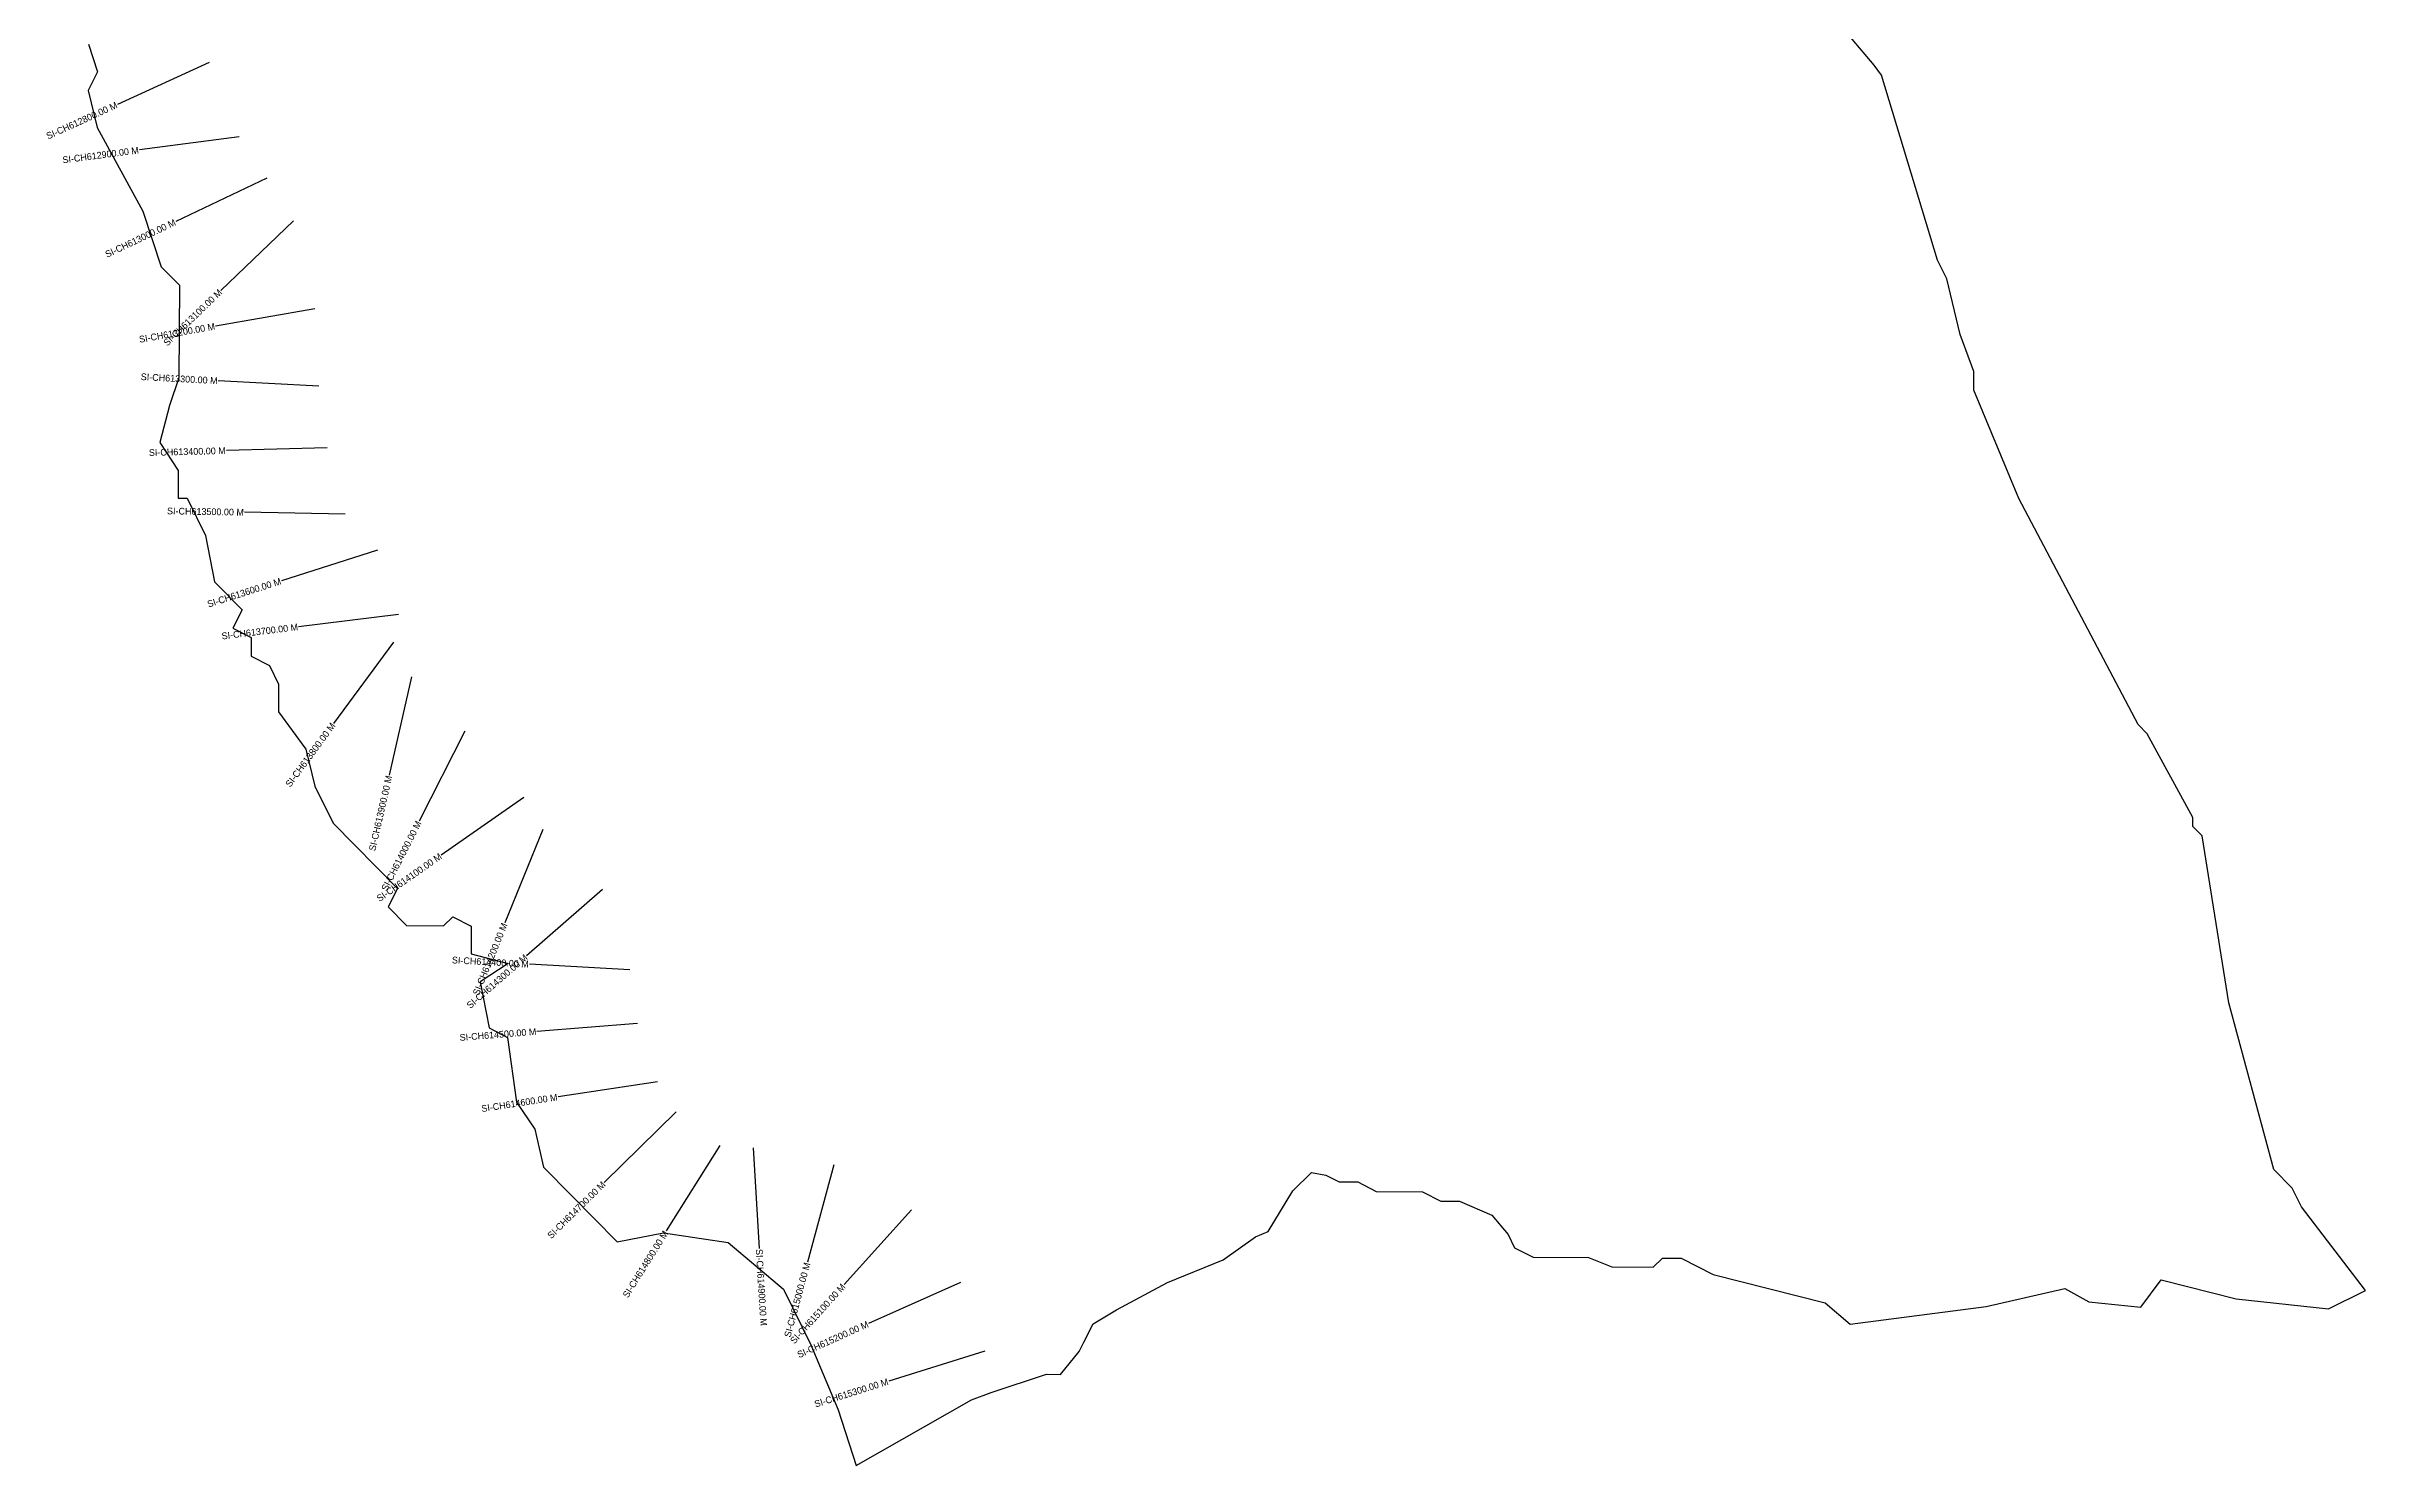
# Model space of a CAD drawing. Header units: metres. Extents: x 321038 to 325082, y 1822364 to 1826674.
# Drawn here: x 321629 to 325082, y 1822364 to 1824476 of the extents above; entities that cross this region are included whole.
import ezdxf
from ezdxf.enums import TextEntityAlignment as Align

# ---------------------------------------------------------------- set-up
doc = ezdxf.new("R2010")
doc.units = ezdxf.units.M
for name, color, linetype in [('CS', 134, 'Continuous'), ('CSMark', 6, 'Continuous'), ('VILLAGE BOUNDRY', 10, 'Continuous')]:
    doc.layers.add(name, color=color, linetype=linetype)

msp = doc.modelspace()

# ---------------------------------------------------------------- linework, layer by layer
at = {"layer": 'CS'}
for p, q in [((321870.9, 1824452.3), (321734.4, 1824390.2)), ((321915.9, 1824341.8), (321767.2, 1824322.3)), ((321956.8, 1824280.2), (321821.3, 1824215.8)), ((321996.9, 1824217.1), (321888.6, 1824113.3)), ((322028.3, 1824086), (321880.5, 1824060.1)), ((322034.3, 1823970.7), (321884.6, 1823978.8)), ((322046.6, 1823878.8), (321896.7, 1823875)), ((322073.8, 1823780.4), (321923.8, 1823783.1)), ((322121.5, 1823726.8), (321978.6, 1823681.2)), ((322153.2, 1823630.9), (322004.3, 1823612.8)), ((322145.5, 1823589.7), (322056.4, 1823469)), ((322172.3, 1823538.3), (322139.1, 1823392.1)), ((322251.9, 1823457.3), (322183.8, 1823323.6)), ((322339.6, 1823358.8), (322216.6, 1823273)), ((322368.1, 1823311), (322311.4, 1823172.1)), ((322457, 1823221.5), (322343.8, 1823123.1)), ((322497.7, 1823102.1), (322347.9, 1823110.5)), ((322508.8, 1823022.3), (322359.2, 1823010.5)), ((322538.8, 1822935.7), (322390.6, 1822912.9)), ((322566.4, 1822890.7), (322459.4, 1822785.6)), ((322631.3, 1822840.5), (322551.7, 1822713.5)), ((322680.9, 1822837.3), (322689.9, 1822687.6)), ((322801, 1822812.1), (322761.9, 1822667.2)), ((322916.9, 1822744.9), (322816.4, 1822633.6)), ((322989.9, 1822637), (322852.9, 1822575.8)), ((323026.1, 1822534.4), (322882.9, 1822489.9))]:
    msp.add_line(p, q, dxfattribs=at)
at = {"layer": 'VILLAGE BOUNDRY', "flags": 128}
for points in [[(321960.8, 1823555.1), (321974.4, 1823527.5), (321974.1, 1823486.1), (322015.1, 1823430.7), (322028.5, 1823375.6), (322055.7, 1823320.2), (322151.5, 1823223.2), (322137.5, 1823195.7), (322164.9, 1823167.9), (322220, 1823167.6), (322233.9, 1823181.2), (322261.3, 1823167.3), (322261.1, 1823126), (322316.1, 1823111.8), (322274.5, 1823084.5), (322287.9, 1823015.6), (322315.3, 1823001.6), (322328.5, 1822905.1), (322355.8, 1822865), (322369.1, 1822808.4), (322410.2, 1822766.7), (322478.6, 1822697.4), (322547.6, 1822710.7), (322643.9, 1822696.3), (322726.1, 1822626.8), (322766.9, 1822543.9), (322807.6, 1822447.2), (322834.6, 1822364.3), (323006.1, 1822462.3), (323035.5, 1822473.2), (323118, 1822500.2), (323138.6, 1822500), (323166.4, 1822534.3), (323173.4, 1822548), (323187.3, 1822575.5), (323222, 1822595.9), (323298, 1822636.7), (323380.9, 1822670.6), (323429.3, 1822704.8), (323447.9, 1822712.5), (323484.9, 1822773.3), (323512.6, 1822800.7), (323534, 1822796.7), (323553.9, 1822786.6), (323581.4, 1822786.4), (323608.9, 1822772.4), (323677.8, 1822772), (323705.2, 1822758), (323732.8, 1822757.8), (323780.9, 1822736.8), (323805.2, 1822708.4), (323815, 1822688.4), (323842.5, 1822674.4), (323925.1, 1822673.8), (323959.5, 1822659.9), (324021.5, 1822659.4), (324035.3, 1822673.1), (324062.9, 1822672.9), (324110.5, 1822648.8), (324277.5, 1822606.6), (324314.6, 1822574.8), (324517.1, 1822601), (324634.4, 1822627.7), (324670.1, 1822608.2), (324747.4, 1822600.2), (324777.6, 1822641), (324889.2, 1822612.3), (325026.8, 1822597.5), (325082.1, 1822624.7), (324986.5, 1822749.4), (324972.9, 1822777), (324945.6, 1822804.8), (324878.3, 1823053.2), (324838.7, 1823301.5), (324825, 1823315.4), (324825.1, 1823329.1), (324757.1, 1823453.6), (324743.4, 1823467.5), (324565.8, 1823803.7), (324498.7, 1823965.1), (324498.9, 1823992.7), (324478.6, 1824047.9), (324458.5, 1824130.7), (324444.9, 1824158.4), (324361.2, 1824433.8), (324350.4, 1824448.4), (324268.4, 1824545.3)], [(321691.5, 1824480), (321705, 1824438.6), (321691.1, 1824411.1), (321704.5, 1824356), (321772.5, 1824231.5), (321799.5, 1824148.6), (321826.9, 1824120.9), (321825.9, 1823983.1), (321811.9, 1823941.9), (321797.8, 1823886.9), (321825, 1823845.4), (321824.7, 1823804), (321838.5, 1823803.9), (321865.7, 1823748.7), (321879, 1823679.7), (321920.1, 1823638.1), (321906.1, 1823610.6), (321933.6, 1823596.6), (321933.4, 1823569.1), (321960.8, 1823555.1), (321960.9, 1823555.1)]]:
    msp.add_lwpolyline(points, dxfattribs=at)

# ---------------------------------------------------------------- texts
at = {"layer": 'CSMark'}
for s, rotation, p in [('SI-CH612800.00 M', 24.4566, (321733.5, 1824389.8)), ('SI-CH612900.00 M', 7.4563, (321766.2, 1824322.2)), ('SI-CH613000.00 M', 25.4134, (321820.4, 1824215.4)), ('SI-CH613100.00 M', 43.7982, (321887.9, 1824112.6)), ('SI-CH613200.00 M', 9.9257, (321879.6, 1824060)), ('SI-CH613300.00 M', 356.9041, (321883.6, 1823978.8)), ('SI-CH613400.00 M', 1.4695, (321895.7, 1823874.9)), ('SI-CH613500.00 M', 358.9765, (321922.8, 1823783.1)), ('SI-CH613600.00 M', 17.7104, (321977.7, 1823680.9)), ('SI-CH613700.00 M', 6.9383, (322003.3, 1823612.6)), ('SI-CH613800.00 M', 53.5717, (322055.8, 1823468.2)), ('SI-CH613900.00 M', 77.2285, (322138.9, 1823391.1)), ('SI-CH614000.00 M', 63.0097, (322183.3, 1823322.8)), ('SI-CH614100.00 M', 34.8986, (322215.8, 1823272.5)), ('SI-CH614200.00 M', 67.7867, (322311.1, 1823171.2)), ('SI-CH614400.00 M', 356.8046, (322346.9, 1823110.5)), ('SI-CH614300.00 M', 40.9724, (322343, 1823122.5)), ('SI-CH614500.00 M', 4.5163, (322358.2, 1823010.4)), ('SI-CH614600.00 M', 8.7515, (322389.6, 1822912.8)), ('SI-CH614700.00 M', 44.4815, (322458.7, 1822784.9)), ('SI-CH614800.00 M', 57.9226, (322551.1, 1822712.6)), ('SI-CH615000.00 M', 74.8847, (322761.7, 1822666.3)), ('SI-CH615100.00 M', 47.9085, (322815.7, 1822632.9)), ('SI-CH615200.00 M', 24.0818, (322852, 1822575.4)), ('SI-CH615300.00 M', 17.2891, (322881.9, 1822489.6))]:
    msp.add_text(s, height=10, rotation=rotation, dxfattribs=at).set_placement(p, align=Align.MIDDLE_RIGHT)
msp.add_text('SI-CH614900.00 M', height=10, rotation=273.4513, dxfattribs=at).set_placement((322690, 1822686.6), align=Align.MIDDLE_LEFT)

doc.saveas('drawing.dxf')
